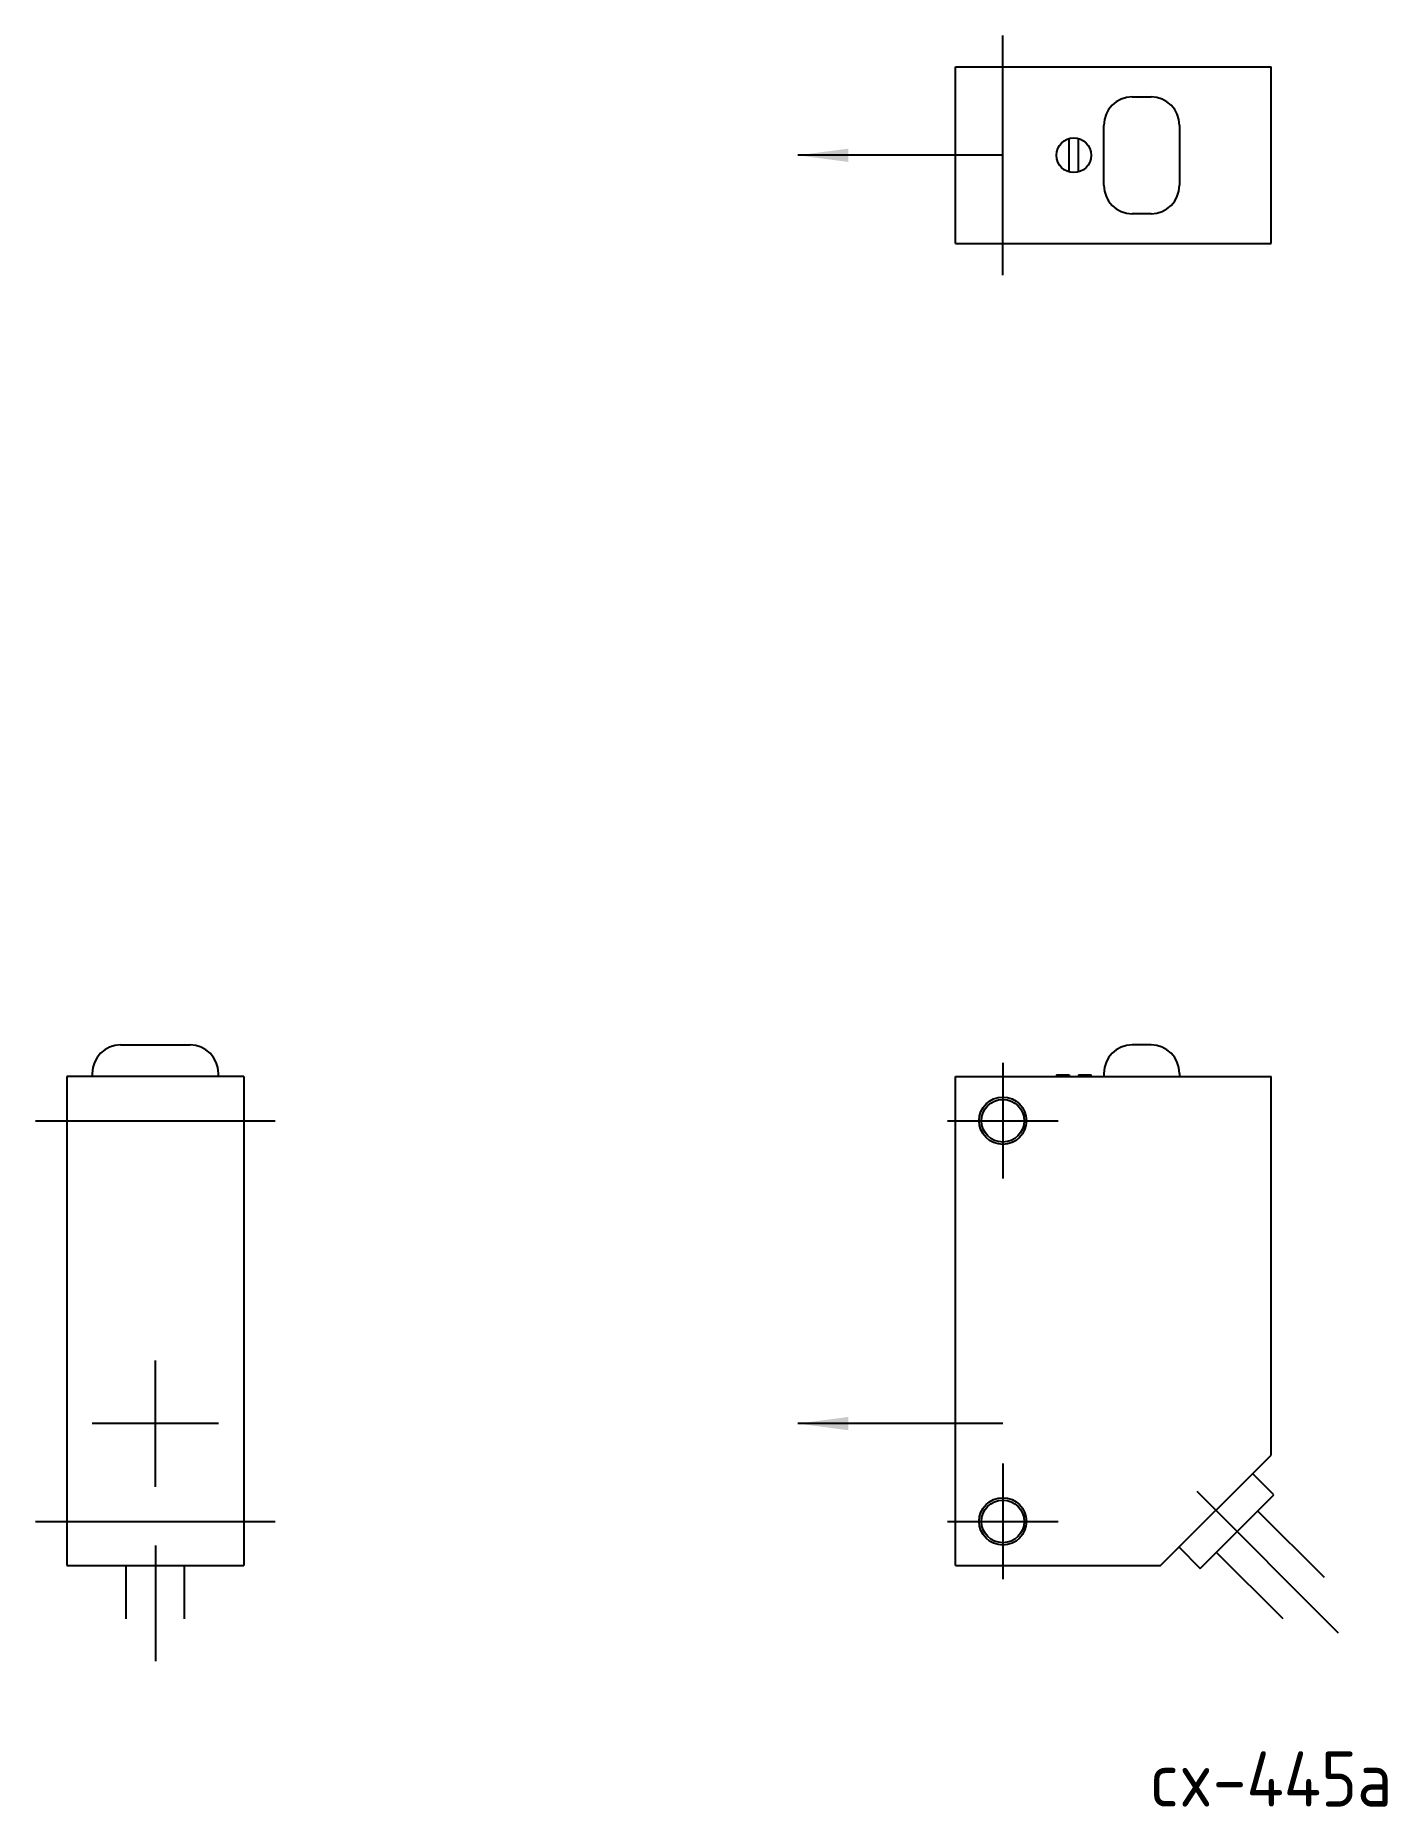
# Model space of a CAD drawing. Extents: x 29 to 114, y 494 to 606.
import ezdxf
from ezdxf.lldxf.tags import DXFTag

# ---------------------------------------------------------------- set-up
doc = ezdxf.new("R2010")
doc.units = 0
doc.header["$MEASUREMENT"] = 0
doc.styles.get("Standard").update_dxf_attribs({"font": 'isocp.shx', "bigfont": 'extfont.shx'})
tags = doc.linetypes.add('CENTER', pattern=[13.421505, 8.388441, -1.677688, 1.677688, -1.677688]).pattern_tags.tags
tags[10:11] = [DXFTag(74, 4), DXFTag(75, 0), DXFTag(340, '0'), DXFTag(46, 1.0), DXFTag(50, 0.0), DXFTag(44, 0.0), DXFTag(45, 0.0)]
tags[8:9] = [DXFTag(74, 4), DXFTag(75, 0), DXFTag(340, '0'), DXFTag(46, 1.0), DXFTag(50, 0.0), DXFTag(44, 0.0), DXFTag(45, 0.0)]
tags[6:7] = [DXFTag(74, 4), DXFTag(75, 0), DXFTag(340, '0'), DXFTag(46, 1.0), DXFTag(50, 0.0), DXFTag(44, 0.0), DXFTag(45, 0.0)]
tags[4:5] = [DXFTag(74, 4), DXFTag(75, 0), DXFTag(340, '0'), DXFTag(46, 1.0), DXFTag(50, 0.0), DXFTag(44, 0.0), DXFTag(45, 0.0)]

msp = doc.modelspace()

# ---------------------------------------------------------------- linework, layer by layer
at = {"color": 4, "linetype": 'CENTER'}
for p, q in [((90.02, 591.11), (90.02, 606.31)), ((90.02, 541.17), (90.02, 533.85)), ((28.71, 537.51), (43.91, 537.51)), ((86.51, 537.51), (93.53, 537.51)), ((36.31, 514.31), (36.31, 522.31)), ((40.31, 518.31), (32.31, 518.31)), ((90.02, 515.77), (90.02, 508.45)), ((102.31, 514.02), (111.28, 505.05)), ((28.71, 512.11), (43.91, 512.11)), ((86.51, 512.11), (93.53, 512.11)), ((36.31, 510.58), (36.31, 503.24))]:
    msp.add_line(p, q, dxfattribs=at)
at = {"color": 7, "linetype": 'Continuous'}
for p, q in [((87.02, 604.31), (107.02, 604.31)), ((87.02, 593.11), (87.02, 604.31)), ((107.02, 593.11), (107.02, 604.31)), ((98.22, 602.41), (99.42, 602.41)), ((96.42, 596.81), (96.42, 600.61)), ((101.22, 600.61), (101.22, 596.81)), ((99.42, 595.01), (98.22, 595.01)), ((87.02, 593.11), (107.02, 593.11)), ((34.11, 542.31), (38.51, 542.31)), ((99.42, 542.31), (98.22, 542.31)), ((30.71, 540.31), (30.71, 509.31)), ((41.91, 540.31), (30.71, 540.31)), ((32.31, 540.51), (32.31, 540.31)), ((32.31, 540.51), (32.31, 540.51)), ((40.31, 540.31), (40.31, 540.51)), ((41.91, 540.31), (41.91, 509.31)), ((87.02, 509.31), (87.02, 540.31)), ((87.02, 540.31), (107.02, 540.31)), ((93.42, 540.41), (94.22, 540.41)), ((94.82, 540.41), (95.62, 540.41)), ((96.42, 540.51), (96.42, 540.31)), ((101.22, 540.51), (101.22, 540.31)), ((107.02, 516.31), (107.02, 540.31)), ((100.02, 509.31), (107.02, 516.31)), ((107.2, 513.8), (105.85, 515.14)), ((102.53, 509.13), (107.2, 513.8)), ((110.4, 508.55), (106.17, 512.78)), ((101.19, 510.48), (102.53, 509.13)), ((107.78, 505.93), (103.55, 510.16)), ((30.71, 509.31), (41.91, 509.31)), ((34.46, 505.93), (34.46, 509.31)), ((38.16, 505.93), (38.16, 509.31)), ((87.02, 509.31), (100.02, 509.31))]:
    msp.add_line(p, q, dxfattribs=at)
for p, q in [((94.22, 597.65), (94.22, 599.77)), ((94.82, 597.65), (94.82, 599.77)), ((93.42, 540.41), (93.42, 540.31)), ((94.22, 540.41), (94.22, 540.31)), ((94.82, 540.41), (94.82, 540.31)), ((95.62, 540.31), (95.62, 540.41))]:
    msp.add_line(p, q)
at = {"color": 4, "linetype": 'Continuous'}
for p, q in [((90.02, 598.71), (77.02, 598.71)), ((90.02, 518.31), (77.02, 518.31))]:
    msp.add_line(p, q, dxfattribs=at)
at = {"color": 7, "linetype": 'Continuous'}
for centre, radius in [((94.52, 598.71), 1.1), ((90.02, 537.51), 1.35), ((90.02, 512.11), 1.35)]:
    msp.add_circle(centre, radius, dxfattribs=at)
at = {"color": 2, "linetype": 'Continuous'}
for centre in [(90.02, 537.51), (90.02, 512.11)]:
    msp.add_circle(centre, 1.5, dxfattribs=at)
at = {"color": 7, "linetype": 'Continuous'}
for centre, start, end in [((98.22, 600.61), 90, 180), ((99.42, 600.61), 0, 90), ((98.22, 596.81), 180, 270), ((99.42, 596.81), 270, 0), ((34.11, 540.51), 90, 180), ((38.51, 540.51), 0, 90), ((98.22, 540.51), 90, 180), ((99.42, 540.51), 0, 90)]:
    msp.add_arc(centre, 1.8, start, end, dxfattribs=at)
at = {"color": 4, "linetype": 'Continuous'}
for points in [[(80.22, 599.13), (80.22, 598.29), (77.02, 598.71)], [(80.22, 518.73), (80.22, 517.89), (77.02, 518.31)]]:
    msp.add_solid(points, dxfattribs=at)

# ---------------------------------------------------------------- texts
at = {"color": 2}
msp.add_text('cx-445a', height=3.5, dxfattribs=at).set_placement((99.32, 494.03))

doc.saveas('drawing.dxf')
